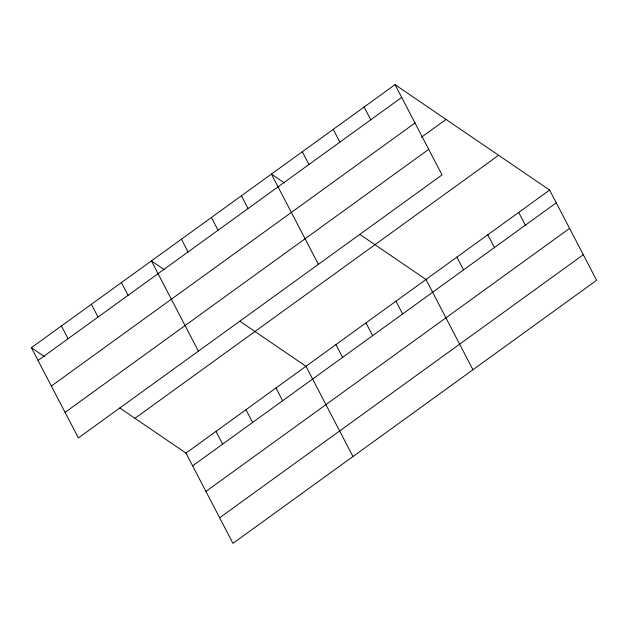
<?xml version="1.0" encoding="UTF-8"?>
<svg xmlns="http://www.w3.org/2000/svg" width="628" height="628" viewBox="0 0 628 628"><rect width="100%" height="100%" fill="white"/><g stroke="black" fill="none" stroke-linecap="round" stroke-linejoin="round"><path stroke-width="0.94" d="M395.043 84.662L442.034 174.914L78.382 437.944L31.4 347.692L395.043 84.662L549.618 190.056L596.6 280.308L232.957 543.338L185.967 453.086L119.83 407.988M38.049 360.456L401.692 97.426M51.355 386.032L415.006 123.002M421.482 137.21L446.053 119.438M65.069 412.376L428.72 149.346M134.965 418.303L498.608 155.273M185.967 453.086L549.618 190.056M192.615 465.85L556.267 202.828M205.929 491.426L569.572 228.396M219.643 517.77L583.286 254.74M284.358 182.921L271.406 174.089L318.388 264.341M359.836 234.385L425.972 279.484L472.963 369.743M164.355 269.726L151.403 260.887L198.385 351.146M239.833 321.191L305.969 366.289L352.96 456.54M31.4 347.692L44.352 356.523M518.704 212.413L525.353 225.185M487.799 234.77L494.44 247.542M456.886 257.127L463.535 269.899M364.138 107.019L370.787 119.783M333.225 129.376L339.874 142.14M395.978 301.189L402.619 313.953M302.319 151.733L308.96 164.497M365.975 322.886L372.624 335.658M335.972 344.584L342.621 357.356M241.403 195.787L248.052 208.559M211.408 217.492L218.049 230.256M275.975 387.986L282.616 400.758M181.406 239.19L188.055 251.961M245.972 409.684L252.621 422.456M215.969 431.389L222.618 444.153M121.4 282.592L128.049 295.356M91.405 304.29L98.047 317.054M61.403 325.987L68.044 338.759"/></g></svg>
